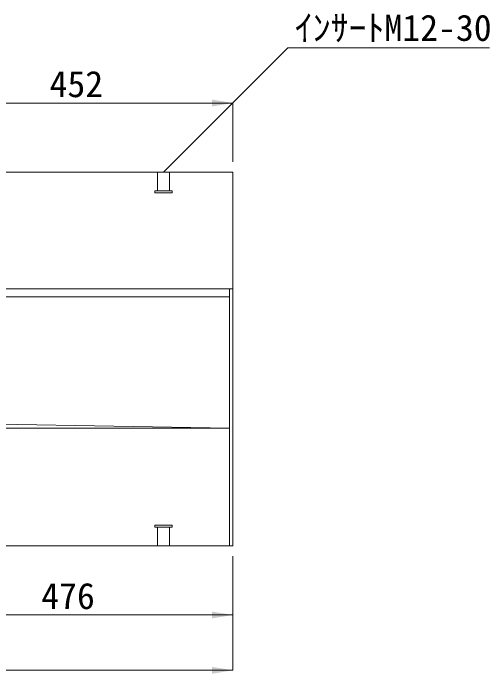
# Model space of a CAD drawing. Units: millimetres at full size. Extents: x -36174 to -11409, y 24892 to 47415.
# Drawn here: x -17418 to -16729, y 27288 to 28243 of the extents above; entities that cross this region are included whole.
import ezdxf
from ezdxf.enums import TextEntityAlignment as Align

# ---------------------------------------------------------------- set-up
doc = ezdxf.new("R2010")
doc.units = ezdxf.units.MM
doc.header["$LTSCALE"] = 30
doc.linetypes.add('USER1', pattern=[1.35, 0.75, -0.6])
doc.linetypes.add('USER2', pattern=[2, 1, -1])
for name, color, linetype, lineweight in [('側溝・本体', 7, 'Continuous', 9), ('寸法線', 7, 'Continuous', 9), ('本体', 2, 'Continuous', 20), ('ｲﾝｻｰﾄ', 3, 'USER1', 9)]:
    doc.layers.add(name, color=color, linetype=linetype, lineweight=lineweight)
doc.styles.add('ＭＳ ゴシック', font='')
doc.styles.get('ＭＳ ゴシック').set_extended_font_data('MS Gothic')

# ---------------------------------------------------------------- blocks, each defined once
blk = doc.blocks.new('filled_arrow')
at = {"color": 0, "linetype": 'Continuous', "lineweight": -2}
blk.add_solid([(7.5, 1.25), (0, 0), (7.5, -1.25)], dxfattribs=at)

msp = doc.modelspace()

# ---------------------------------------------------------------- linework, layer by layer
at = {"layer": '側溝・本体'}
for p, q in [((-18092.92, 27844.84), (-17100.92, 27844.84)), ((-18092.92, 27833.35), (-17105.41, 27833.35)), ((-17700.91, 27653.34), (-17105.41, 27643.42)), ((-18092.92, 27643.34), (-17105.41, 27643.34))]:
    msp.add_line(p, q, dxfattribs=at)
at = {"layer": '側溝・本体', "lineweight": 5}
msp.add_line((-17105.41, 27844.84), (-17105.41, 27473.34), dxfattribs=at)
at = {"layer": '寸法線'}
for p, q in [((-17552.92, 28113.35), (-17100.92, 28113.35)), ((-17100.92, 28028.35), (-17100.92, 28113.35)), ((-17100.92, 27458.34), (-17100.92, 27293.34)), ((-17100.92, 27458.34), (-17100.92, 27373.34)), ((-17576.92, 27373.34), (-17100.92, 27373.34)), ((-18098.92, 27293.34), (-17100.92, 27293.34))]:
    msp.add_line(p, q, dxfattribs=at)
msp.add_lwpolyline([(-17200.92, 28013.35), (-17021.14, 28193.12), (-16729.93, 28193.12)], dxfattribs=at)
at = {"layer": '本体'}
for p, q in [((-18098.92, 28013.35), (-17100.92, 28013.35)), ((-17100.92, 28013.35), (-17100.92, 27473.34)), ((-18098.92, 27473.34), (-17100.92, 27473.34))]:
    msp.add_line(p, q, dxfattribs=at)
at = {"layer": 'ｲﾝｻｰﾄ', "linetype": 'USER2'}
for p, q in [((-17209.42, 28013.35), (-17209.42, 27986.35)), ((-17192.42, 28013.35), (-17192.42, 27986.35)), ((-17213.42, 27986.35), (-17188.42, 27986.35)), ((-17213.42, 27986.35), (-17213.42, 27983.34)), ((-17213.42, 27983.34), (-17188.42, 27983.34)), ((-17188.42, 27986.35), (-17188.42, 27983.34)), ((-17213.42, 27500.34), (-17213.42, 27503.34)), ((-17213.42, 27503.34), (-17188.42, 27503.34)), ((-17213.42, 27500.34), (-17188.42, 27500.34)), ((-17209.42, 27473.34), (-17209.42, 27500.34)), ((-17192.42, 27473.34), (-17192.42, 27500.34)), ((-17188.42, 27500.34), (-17188.42, 27503.34))]:
    msp.add_line(p, q, dxfattribs=at)
at = {"layer": 'ｲﾝｻｰﾄ'}
for p, q in [((-17209.42, 28013.35), (-17192.42, 28013.35)), ((-17209.42, 27473.34), (-17192.42, 27473.34))]:
    msp.add_line(p, q, dxfattribs=at)

# ---------------------------------------------------------------- block references
at = {"layer": '寸法線'}
for p, xscale, yscale, rotation in [((-17100.92, 28113.35), 4, 4, 180), ((-17200.92, 28013.35), 0.2, 0.2, 45), ((-17100.92, 27373.34), 4, 4, 180), ((-17100.92, 27293.34), 4, 4, 180)]:
    msp.add_blockref('filled_arrow', p, dxfattribs=dict(at, xscale=xscale, yscale=yscale, rotation=rotation))

# ---------------------------------------------------------------- texts
at = {"layer": '寸法線', "style": 'ＭＳ ゴシック'}
msp.add_text('ｲﾝｻｰﾄM12-30', height=37.98, dxfattribs=at).set_placement((-17011.14, 28241.12), align=Align.TOP_LEFT)
for s, p in [('452', (-17326.92, 28140.85)), ('476', (-17338.92, 27400.84))]:
    msp.add_text(s, height=37.98, dxfattribs=at).set_placement(p, align=Align.MIDDLE_CENTER)

doc.saveas('drawing.dxf')
